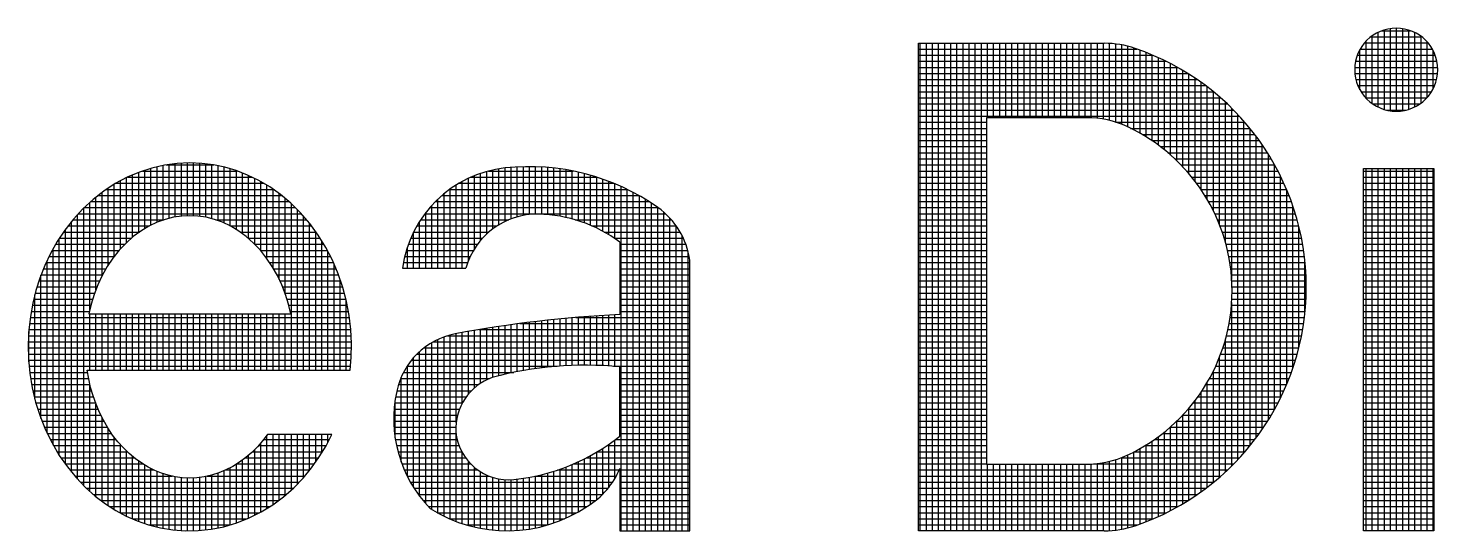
# Model space of a CAD drawing. Header units: inches. Extents: x 0 to 841, y 0 to 594.
# Drawn here: x 707.133 to 711.142, y 99.888 to 101.318 of the extents above; entities that cross this region are included whole.
import ezdxf

# ---------------------------------------------------------------- set-up
doc = ezdxf.new("R2010")
doc.units = ezdxf.units.IN
doc.header["$MEASUREMENT"] = 0
doc.layers.add('BG 한국지역난방기술주식회사 CI', color=7, linetype='Continuous')

msp = doc.modelspace()

# ---------------------------------------------------------------- linework, layer by layer
at = {"layer": 'BG 한국지역난방기술주식회사 CI', "color": 7, "linetype": 'Continuous', "lineweight": 25}
for p, q in [((710.9549, 101.104), (710.9549, 101.2966)), ((710.9722, 101.0937), (710.9722, 101.3068)), ((710.9826, 101.3112), (711.0641, 101.3112)), ((710.9896, 101.087), (710.9896, 101.3136)), ((711.0069, 101.0832), (711.0069, 101.3173)), ((711.0243, 101.0821), (711.0243, 101.3185)), ((711.0417, 101.0835), (711.0417, 101.3171)), ((711.059, 101.0876), (711.059, 101.313)), ((711.0764, 101.0947), (711.0764, 101.3059)), ((709.6644, 99.8879), (709.6644, 101.2754)), ((709.6644, 101.2754), (710.193, 101.2754)), ((709.6644, 101.2591), (710.286, 101.2591)), ((709.6699, 99.8879), (709.6699, 101.2754)), ((709.6872, 99.8879), (709.6872, 101.2754)), ((709.7046, 99.8879), (709.7046, 101.2754)), ((709.722, 99.8879), (709.722, 101.2754)), ((709.7393, 99.8879), (709.7393, 101.2754)), ((709.7567, 99.8879), (709.7567, 101.2754)), ((709.7741, 99.8879), (709.7741, 101.2754)), ((709.7914, 99.8879), (709.7914, 101.2754)), ((709.8088, 99.8879), (709.8088, 101.2754)), ((709.8262, 99.8879), (709.8262, 101.2754)), ((709.8435, 99.8879), (709.8435, 101.2754)), ((709.8609, 101.0635), (709.8609, 101.2754)), ((709.8783, 101.0635), (709.8783, 101.2754)), ((709.8956, 101.0635), (709.8956, 101.2754)), ((709.913, 101.0635), (709.913, 101.2754)), ((709.9303, 101.0635), (709.9303, 101.2754)), ((709.9477, 101.0635), (709.9477, 101.2754)), ((709.9651, 101.0635), (709.9651, 101.2754)), ((709.9824, 101.0635), (709.9824, 101.2754)), ((709.9998, 101.0635), (709.9998, 101.2754)), ((710.0172, 101.0635), (710.0172, 101.2754)), ((710.0345, 101.0635), (710.0345, 101.2754)), ((710.0519, 101.0635), (710.0519, 101.2754)), ((710.0693, 101.0635), (710.0693, 101.2754)), ((710.0866, 101.0635), (710.0866, 101.2754)), ((710.104, 101.0635), (710.104, 101.2754)), ((710.1214, 101.0635), (710.1214, 101.2754)), ((710.1387, 101.0635), (710.1387, 101.2754)), ((710.1561, 101.0632), (710.1561, 101.2754)), ((710.1735, 101.0618), (710.1735, 101.2754)), ((710.1908, 101.0593), (710.1908, 101.2754)), ((710.2082, 101.0557), (710.2082, 101.275)), ((710.2255, 101.0508), (710.2255, 101.2735)), ((710.2429, 101.0446), (710.2429, 101.2708)), ((710.2603, 101.0371), (710.2603, 101.267)), ((710.2776, 101.0285), (710.2776, 101.262)), ((710.9201, 101.1427), (710.9201, 101.2578)), ((710.9209, 101.2591), (711.1259, 101.2591)), ((710.933, 101.2765), (711.1137, 101.2765)), ((710.9375, 101.1191), (710.9375, 101.2815)), ((710.9512, 101.2939), (711.0956, 101.2939)), ((711.0938, 101.1054), (711.0938, 101.2952)), ((711.1111, 101.1211), (711.1111, 101.2794)), ((709.6644, 101.2418), (710.3309, 101.2418)), ((709.6644, 101.2244), (710.3686, 101.2244)), ((710.295, 101.0191), (710.295, 101.2559)), ((710.3124, 101.0089), (710.3124, 101.2494)), ((710.3297, 100.9976), (710.3297, 101.2423)), ((710.3471, 100.9854), (710.3471, 101.2346)), ((710.3645, 100.972), (710.3645, 101.2265)), ((710.3818, 100.9573), (710.3818, 101.2177)), ((710.9077, 101.2244), (711.1391, 101.2244)), ((710.9127, 101.2418), (711.134, 101.2418)), ((711.1285, 101.1463), (711.1285, 101.2543)), ((709.6644, 101.207), (710.4015, 101.207)), ((709.6644, 101.1897), (710.4308, 101.1897)), ((710.3992, 100.9413), (710.3992, 101.2083)), ((710.4166, 100.9237), (710.4166, 101.1983)), ((710.4339, 100.9043), (710.4339, 101.1877)), ((710.4513, 100.8827), (710.4513, 101.1763)), ((710.9054, 101.207), (711.1414, 101.207)), ((710.9056, 101.1897), (711.1411, 101.1897)), ((709.6644, 101.1723), (710.4572, 101.1723)), ((709.6644, 101.1549), (710.4813, 101.1549)), ((709.6644, 101.1376), (710.5034, 101.1376)), ((710.4686, 100.8584), (710.4686, 101.1642)), ((710.486, 100.8308), (710.486, 101.1514)), ((710.5034, 100.7985), (710.5034, 101.1376)), ((710.9085, 101.1723), (711.1382, 101.1723)), ((710.9142, 101.1549), (711.1325, 101.1549)), ((710.9232, 101.1376), (711.1235, 101.1376)), ((709.6644, 101.1202), (710.5239, 101.1202)), ((709.6644, 101.1029), (710.543, 101.1029)), ((710.5207, 100.7593), (710.5207, 101.123)), ((710.5381, 100.7071), (710.5381, 101.1074)), ((710.9364, 101.1202), (711.1103, 101.1202)), ((710.9565, 101.1029), (711.0903, 101.1029)), ((709.6644, 101.0855), (710.5607, 101.0855)), ((709.6644, 101.0681), (710.5773, 101.0681)), ((710.143, 101.0635), (709.8585, 101.0635)), ((709.8585, 101.0635), (709.8585, 100.0776)), ((710.5555, 100.6033), (710.5555, 101.0907)), ((710.5728, 100.0904), (710.5728, 101.0729)), ((710.9953, 101.0855), (711.0515, 101.0855)), ((709.6644, 101.0508), (709.8585, 101.0508)), ((709.6644, 101.0334), (709.8585, 101.0334)), ((709.6644, 101.016), (709.8585, 101.016)), ((710.2256, 101.0508), (710.5928, 101.0508)), ((710.268, 101.0334), (710.6073, 101.0334)), ((710.3004, 101.016), (710.621, 101.016)), ((710.5902, 100.1095), (710.5902, 101.0537)), ((710.6076, 100.1302), (710.6076, 101.0331)), ((709.6644, 100.9987), (709.8585, 100.9987)), ((709.6644, 100.9813), (709.8585, 100.9813)), ((710.3282, 100.9987), (710.6338, 100.9987)), ((710.3525, 100.9813), (710.6458, 100.9813)), ((710.6249, 100.1525), (710.6249, 101.0108)), ((710.6423, 100.1768), (710.6423, 100.9864)), ((709.6644, 100.9639), (709.8585, 100.9639)), ((709.6644, 100.9466), (709.8585, 100.9466)), ((710.3742, 100.9639), (710.6571, 100.9639)), ((710.3937, 100.9466), (710.6677, 100.9466)), ((710.6597, 100.2035), (710.6597, 100.9598)), ((707.4495, 100.909), (707.4146, 100.8942)), ((707.4299, 100.7234), (707.4299, 100.9007)), ((707.4472, 100.7366), (707.4472, 100.908)), ((707.485, 100.9205), (707.4495, 100.909)), ((707.4583, 100.9118), (707.7275, 100.9118)), ((707.4646, 100.7479), (707.4646, 100.9139)), ((707.482, 100.7576), (707.482, 100.9195)), ((707.5208, 100.9286), (707.485, 100.9205)), ((707.4993, 100.7659), (707.4993, 100.9237)), ((707.5167, 100.7721), (707.5167, 100.9277)), ((707.5565, 100.9334), (707.5208, 100.9286)), ((707.5253, 100.9292), (707.6607, 100.9292)), ((707.534, 100.7772), (707.534, 100.9304)), ((707.5514, 100.781), (707.5514, 100.9327)), ((707.5919, 100.935), (707.5565, 100.9334)), ((707.5688, 100.7836), (707.5688, 100.934)), ((707.5861, 100.7845), (707.5861, 100.9348)), ((707.6265, 100.9336), (707.5919, 100.935)), ((707.6035, 100.7843), (707.6035, 100.9345)), ((707.6209, 100.7829), (707.6209, 100.9338)), ((707.6602, 100.9293), (707.6265, 100.9336)), ((707.6382, 100.7803), (707.6382, 100.9321)), ((707.6556, 100.776), (707.6556, 100.9299)), ((707.6926, 100.9225), (707.6602, 100.9293)), ((707.673, 100.7705), (707.673, 100.9266)), ((707.6903, 100.7637), (707.6903, 100.9229)), ((707.7246, 100.913), (707.6926, 100.9225)), ((707.7077, 100.7554), (707.7077, 100.918)), ((707.7567, 100.9005), (707.7246, 100.913)), ((707.7251, 100.7452), (707.7251, 100.9128)), ((707.7424, 100.7332), (707.7424, 100.906)), ((707.7886, 100.885), (707.7567, 100.9005)), ((707.7598, 100.7194), (707.7598, 100.899)), ((708.4023, 100.6908), (708.4023, 100.8987)), ((708.4196, 100.7145), (708.4196, 100.9051)), ((708.437, 100.7327), (708.437, 100.9104)), ((708.4422, 100.9118), (708.6828, 100.9118)), ((708.4544, 100.7472), (708.4544, 100.9148)), ((708.4717, 100.7589), (708.4717, 100.9181)), ((708.4891, 100.7683), (708.4891, 100.9205)), ((708.5065, 100.7757), (708.5065, 100.9222)), ((708.5238, 100.7814), (708.5238, 100.9233)), ((708.5412, 100.7855), (708.5412, 100.924)), ((708.5586, 100.7881), (708.5586, 100.9243)), ((708.5759, 100.7892), (708.5759, 100.924)), ((708.5933, 100.7889), (708.5933, 100.9233)), ((708.6106, 100.7877), (708.6106, 100.9221)), ((708.628, 100.7858), (708.628, 100.9204)), ((708.6454, 100.7831), (708.6454, 100.9182)), ((708.6627, 100.7796), (708.6627, 100.9155)), ((708.6801, 100.7753), (708.6801, 100.9124)), ((708.6975, 100.7702), (708.6975, 100.9087)), ((708.7148, 100.7642), (708.7148, 100.9045)), ((708.7322, 100.7573), (708.7322, 100.8998)), ((709.6644, 100.9292), (709.8585, 100.9292)), ((709.6644, 100.9118), (709.8585, 100.9118)), ((710.4113, 100.9292), (710.6776, 100.9292)), ((710.4274, 100.9118), (710.6869, 100.9118)), ((710.677, 100.233), (710.677, 100.9302)), ((710.6944, 100.2663), (710.6944, 100.897)), ((710.9304, 100.9188), (711.1301, 100.9188)), ((710.9304, 99.8879), (710.9304, 100.9188)), ((710.9304, 100.9118), (711.1301, 100.9118)), ((710.9375, 99.8879), (710.9375, 100.9188)), ((710.9549, 99.8879), (710.9549, 100.9188)), ((710.9722, 99.8879), (710.9722, 100.9188)), ((710.9896, 99.8879), (710.9896, 100.9188)), ((711.0069, 99.8879), (711.0069, 100.9188)), ((711.0243, 99.8879), (711.0243, 100.9188)), ((711.0417, 99.8879), (711.0417, 100.9188)), ((711.059, 99.8879), (711.059, 100.9188)), ((711.0764, 99.8879), (711.0764, 100.9188)), ((711.0938, 99.8879), (711.0938, 100.9188)), ((711.1111, 99.8879), (711.1111, 100.9188)), ((711.1285, 99.8879), (711.1285, 100.9188)), ((711.1301, 100.9188), (711.1301, 99.8879)), ((707.3807, 100.8761), (707.3482, 100.8549)), ((707.3557, 100.8597), (707.8294, 100.8597)), ((707.3604, 100.6434), (707.3604, 100.8628)), ((707.3778, 100.6685), (707.3778, 100.8742)), ((707.4146, 100.8942), (707.3807, 100.8761)), ((707.3826, 100.8771), (707.8019, 100.8771)), ((707.3951, 100.6897), (707.3951, 100.8838)), ((707.4125, 100.708), (707.4125, 100.8931)), ((707.4153, 100.8945), (707.7691, 100.8945)), ((707.7772, 100.7034), (707.7772, 100.8906)), ((707.8199, 100.8665), (707.7886, 100.885)), ((707.7945, 100.6847), (707.7945, 100.8815)), ((707.8119, 100.6626), (707.8119, 100.8712)), ((707.8505, 100.8448), (707.8199, 100.8665)), ((707.8292, 100.6361), (707.8292, 100.8599)), ((708.3316, 100.8597), (708.8362, 100.8597)), ((708.3328, 100.6353), (708.3328, 100.8606)), ((708.3502, 100.6353), (708.3502, 100.8722)), ((708.3582, 100.8771), (708.7976, 100.8771)), ((708.3675, 100.6353), (708.3675, 100.8824)), ((708.3849, 100.6568), (708.3849, 100.8911)), ((708.3922, 100.8945), (708.7498, 100.8945)), ((708.7496, 100.7494), (708.7496, 100.8946)), ((708.7669, 100.7406), (708.7669, 100.8888)), ((708.7843, 100.7306), (708.7843, 100.8824)), ((708.8017, 100.7195), (708.8017, 100.8754)), ((708.819, 99.8879), (708.819, 100.8679)), ((708.8364, 99.8879), (708.8364, 100.8597)), ((709.6644, 100.8945), (709.8585, 100.8945)), ((709.6644, 100.8771), (709.8585, 100.8771)), ((709.6644, 100.8597), (709.8585, 100.8597)), ((710.442, 100.8945), (710.6956, 100.8945)), ((710.4555, 100.8771), (710.7037, 100.8771)), ((710.4678, 100.8597), (710.7113, 100.8597)), ((710.7118, 100.3046), (710.7118, 100.8587)), ((710.9304, 100.8945), (711.1301, 100.8945)), ((710.9304, 100.8771), (711.1301, 100.8771)), ((710.9304, 100.8597), (711.1301, 100.8597)), ((707.3173, 100.8308), (707.2885, 100.804)), ((707.3083, 100.5167), (707.3083, 100.8224)), ((707.3111, 100.825), (707.874, 100.825)), ((707.3482, 100.8549), (707.3173, 100.8308)), ((707.3257, 100.5734), (707.3257, 100.8373)), ((707.3322, 100.8424), (707.8534, 100.8424)), ((707.343, 100.613), (707.343, 100.8509)), ((707.8466, 100.6034), (707.8466, 100.8476)), ((707.8799, 100.8201), (707.8505, 100.8448)), ((707.864, 100.5617), (707.864, 100.8335)), ((707.9077, 100.7925), (707.8799, 100.8201)), ((707.8813, 100.345), (707.8813, 100.8187)), ((708.291, 100.825), (708.898, 100.825)), ((708.2981, 100.6353), (708.2981, 100.8319)), ((708.3097, 100.8424), (708.8691, 100.8424)), ((708.3155, 100.6353), (708.3155, 100.8473)), ((708.8537, 99.8879), (708.8537, 100.8508)), ((708.8711, 99.8879), (708.8711, 100.8413)), ((708.8885, 99.8879), (708.8885, 100.831)), ((708.9058, 99.8879), (708.9058, 100.8199)), ((709.6644, 100.8424), (709.8585, 100.8424)), ((709.6644, 100.825), (709.8585, 100.825)), ((710.479, 100.8424), (710.7183, 100.8424)), ((710.4893, 100.825), (710.7249, 100.825)), ((710.9304, 100.8424), (711.1301, 100.8424)), ((710.9304, 100.825), (711.1301, 100.825)), ((707.2885, 100.804), (707.2618, 100.775)), ((707.2736, 100.0348), (707.2736, 100.7878)), ((707.2758, 100.7903), (707.9097, 100.7903)), ((707.2909, 100.0167), (707.2909, 100.8063)), ((707.2924, 100.8077), (707.8925, 100.8077)), ((707.5463, 100.7802), (707.5228, 100.7743)), ((707.5696, 100.7837), (707.5463, 100.7802)), ((707.5926, 100.7848), (707.5696, 100.7837)), ((707.6155, 100.7837), (707.5926, 100.7848)), ((707.6388, 100.7802), (707.6155, 100.7837)), ((707.6624, 100.7743), (707.6388, 100.7802)), ((707.8987, 100.345), (707.8987, 100.8015)), ((707.9338, 100.7622), (707.9077, 100.7925)), ((707.9161, 100.345), (707.9161, 100.7828)), ((708.261, 100.7903), (708.9452, 100.7903)), ((708.2634, 100.6353), (708.2634, 100.7934)), ((708.2749, 100.8077), (708.9238, 100.8077)), ((708.2807, 100.6353), (708.2807, 100.8142)), ((708.9232, 99.8879), (708.9232, 100.8081)), ((708.9406, 99.8879), (708.9406, 100.7944)), ((708.9579, 99.8879), (708.9579, 100.7776)), ((709.6644, 100.8077), (709.8585, 100.8077)), ((709.6644, 100.7903), (709.8585, 100.7903)), ((710.4988, 100.8077), (710.7309, 100.8077)), ((710.5073, 100.7903), (710.7364, 100.7903)), ((710.7291, 100.3504), (710.7291, 100.8129)), ((710.9304, 100.8077), (711.1301, 100.8077)), ((710.9304, 100.7903), (711.1301, 100.7903)), ((707.2375, 100.7439), (707.2157, 100.7112)), ((707.2337, 100.7382), (707.4494, 100.7382)), ((707.2618, 100.775), (707.2375, 100.7439)), ((707.2389, 100.0776), (707.2389, 100.7456)), ((707.2466, 100.7556), (707.4777, 100.7556)), ((707.2562, 100.0552), (707.2562, 100.7678)), ((707.2602, 100.7729), (707.5189, 100.7729)), ((707.4536, 100.7412), (707.4318, 100.7252)), ((707.4761, 100.7548), (707.4536, 100.7412)), ((707.4993, 100.7659), (707.4761, 100.7548)), ((707.5228, 100.7743), (707.4993, 100.7659)), ((707.6858, 100.7659), (707.6624, 100.7743)), ((707.6662, 100.7729), (707.9246, 100.7729)), ((707.709, 100.7548), (707.6858, 100.7659)), ((707.7074, 100.7556), (707.9386, 100.7556)), ((707.7316, 100.7412), (707.709, 100.7548)), ((707.7533, 100.7252), (707.7316, 100.7412)), ((707.7357, 100.7382), (707.9513, 100.7382)), ((707.9334, 100.345), (707.9334, 100.7626)), ((707.9577, 100.7295), (707.9338, 100.7622)), ((707.9508, 100.345), (707.9508, 100.7389)), ((708.2286, 100.6353), (708.2286, 100.7375)), ((708.229, 100.7382), (708.4432, 100.7382)), ((708.2382, 100.7556), (708.4664, 100.7556)), ((708.246, 100.6353), (708.246, 100.7686)), ((708.2488, 100.7729), (708.4994, 100.7729)), ((708.6884, 100.7729), (708.9622, 100.7729)), ((708.7362, 100.7556), (708.9758, 100.7556)), ((708.7713, 100.7382), (708.987, 100.7382)), ((708.9753, 99.8879), (708.9753, 100.7563)), ((709.6644, 100.7729), (709.8585, 100.7729)), ((709.6644, 100.7556), (709.8585, 100.7556)), ((709.6644, 100.7382), (709.8585, 100.7382)), ((710.5151, 100.7729), (710.7414, 100.7729)), ((710.5222, 100.7556), (710.746, 100.7556)), ((710.5285, 100.7382), (710.7501, 100.7382)), ((710.7465, 100.4096), (710.7465, 100.7537)), ((710.9304, 100.7729), (711.1301, 100.7729)), ((710.9304, 100.7556), (711.1301, 100.7556)), ((710.9304, 100.7382), (711.1301, 100.7382)), ((707.2157, 100.7112), (707.1966, 100.6774)), ((707.2114, 100.7035), (707.408, 100.7035)), ((707.2215, 100.1025), (707.2215, 100.7199)), ((707.2221, 100.7208), (707.4269, 100.7208)), ((707.4112, 100.7068), (707.3918, 100.6862)), ((707.4318, 100.7252), (707.4112, 100.7068)), ((707.774, 100.7068), (707.7533, 100.7252)), ((707.7582, 100.7208), (707.963, 100.7208)), ((707.7933, 100.6862), (707.774, 100.7068)), ((707.7771, 100.7035), (707.9737, 100.7035)), ((707.9792, 100.6945), (707.9577, 100.7295)), ((707.9682, 100.345), (707.9682, 100.7125)), ((708.2142, 100.7035), (708.4109, 100.7035)), ((708.221, 100.7208), (708.4252, 100.7208)), ((708.7997, 100.7208), (708.996, 100.7208)), ((708.8154, 100.7098), (708.8154, 100.5035)), ((708.8154, 100.7035), (709.0032, 100.7035)), ((708.9927, 99.8879), (708.9927, 100.7278)), ((709.6644, 100.7208), (709.8585, 100.7208)), ((709.6644, 100.7035), (709.8585, 100.7035)), ((710.5341, 100.7208), (710.7538, 100.7208)), ((710.5391, 100.7035), (710.757, 100.7035)), ((710.9304, 100.7208), (711.1301, 100.7208)), ((710.9304, 100.7035), (711.1301, 100.7035)), ((707.1966, 100.6774), (707.1802, 100.6426)), ((707.1868, 100.1663), (707.1868, 100.6565)), ((707.1925, 100.6687), (707.378, 100.6687)), ((707.2016, 100.6861), (707.3917, 100.6861)), ((707.2041, 100.132), (707.2041, 100.6906)), ((707.374, 100.6638), (707.3579, 100.6397)), ((707.3918, 100.6862), (707.374, 100.6638)), ((707.8111, 100.6638), (707.7933, 100.6862)), ((707.7934, 100.6861), (707.9836, 100.6861)), ((707.8072, 100.6687), (707.9925, 100.6687)), ((707.8272, 100.6397), (707.8111, 100.6638)), ((707.9982, 100.6578), (707.9792, 100.6945)), ((707.9855, 100.345), (707.9855, 100.6823)), ((708.0143, 100.6196), (707.9982, 100.6578)), ((708.2039, 100.6687), (708.3901, 100.6687)), ((708.2085, 100.6861), (708.3994, 100.6861)), ((708.2113, 100.6353), (708.2113, 100.6949)), ((708.8154, 100.6861), (709.0088, 100.6861)), ((708.8154, 100.6687), (709.0128, 100.6687)), ((709.01, 99.8879), (709.01, 100.6814)), ((709.0146, 99.8879), (709.0146, 100.6582)), ((709.6644, 100.6861), (709.8585, 100.6861)), ((709.6644, 100.6687), (709.8585, 100.6687)), ((710.5434, 100.6861), (710.7598, 100.6861)), ((710.5471, 100.6687), (710.7621, 100.6687)), ((710.9304, 100.6861), (711.1301, 100.6861)), ((710.9304, 100.6687), (711.1301, 100.6687)), ((707.1802, 100.6426), (707.1663, 100.6074)), ((707.1694, 100.2077), (707.1694, 100.6152)), ((707.17, 100.6166), (707.345, 100.6166)), ((707.1768, 100.634), (707.3547, 100.634)), ((707.1843, 100.6514), (707.3657, 100.6514)), ((707.3579, 100.6397), (707.3436, 100.6142)), ((707.8194, 100.6514), (708.0009, 100.6514)), ((707.8415, 100.6142), (707.8272, 100.6397)), ((707.8304, 100.634), (708.0082, 100.634)), ((707.8402, 100.6166), (708.0153, 100.6166)), ((708.0029, 100.345), (708.0029, 100.6466)), ((708.0276, 100.5803), (708.0143, 100.6196)), ((708.1977, 100.6353), (708.3776, 100.6353)), ((708.2002, 100.6514), (708.3828, 100.6514)), ((708.8154, 100.6514), (709.0146, 100.6514)), ((708.8154, 100.634), (709.0146, 100.634)), ((708.8154, 100.6166), (709.0146, 100.6166)), ((709.6644, 100.6514), (709.8585, 100.6514)), ((709.6644, 100.634), (709.8585, 100.634)), ((709.6644, 100.6166), (709.8585, 100.6166)), ((710.5501, 100.6514), (710.764, 100.6514)), ((710.5526, 100.634), (710.7655, 100.634)), ((710.5544, 100.6166), (710.7666, 100.6166)), ((710.7638, 100.5102), (710.7638, 100.6531)), ((710.9304, 100.6514), (711.1301, 100.6514)), ((710.9304, 100.634), (711.1301, 100.634)), ((710.9304, 100.6166), (711.1301, 100.6166)), ((707.1663, 100.6074), (707.1551, 100.572)), ((707.1582, 100.5819), (707.329, 100.5819)), ((707.1638, 100.5993), (707.3366, 100.5993)), ((707.3312, 100.5878), (707.3207, 100.5606)), ((707.3436, 100.6142), (707.3312, 100.5878)), ((707.8539, 100.5878), (707.8415, 100.6142)), ((707.8485, 100.5993), (708.0212, 100.5993)), ((707.8644, 100.5606), (707.8539, 100.5878)), ((707.8562, 100.5819), (708.0271, 100.5819)), ((708.0203, 100.345), (708.0203, 100.6021)), ((708.038, 100.5405), (708.0276, 100.5803)), ((708.8154, 100.5993), (709.0146, 100.5993)), ((708.8154, 100.5819), (709.0146, 100.5819)), ((709.6644, 100.5993), (709.8585, 100.5993)), ((709.6644, 100.5819), (709.8585, 100.5819)), ((710.5557, 100.5993), (710.7672, 100.5993)), ((710.5564, 100.5819), (710.7674, 100.5819)), ((710.9304, 100.5993), (711.1301, 100.5993)), ((710.9304, 100.5819), (711.1301, 100.5819)), ((707.1461, 100.5358), (707.1393, 100.498)), ((707.1551, 100.572), (707.1461, 100.5358)), ((707.1489, 100.5472), (707.3166, 100.5472)), ((707.152, 100.2632), (707.152, 100.5597)), ((707.1532, 100.5646), (707.3223, 100.5646)), ((707.3207, 100.5606), (707.3122, 100.533)), ((707.8629, 100.5646), (708.0317, 100.5646)), ((707.8729, 100.533), (707.8644, 100.5606)), ((707.8685, 100.5472), (708.0363, 100.5472)), ((708.0376, 100.345), (708.0376, 100.542)), ((708.0455, 100.5004), (708.038, 100.5405)), ((708.8154, 100.5646), (709.0146, 100.5646)), ((708.8154, 100.5472), (709.0146, 100.5472)), ((709.6644, 100.5646), (709.8585, 100.5646)), ((709.6644, 100.5472), (709.8585, 100.5472)), ((710.5555, 100.0725), (710.5555, 100.5379)), ((710.556, 100.5472), (710.7666, 100.5472)), ((710.5565, 100.5646), (710.7672, 100.5646)), ((710.9304, 100.5646), (711.1301, 100.5646)), ((710.9304, 100.5472), (711.1301, 100.5472)), ((707.1393, 100.498), (707.1348, 100.4589)), ((707.1389, 100.4951), (708.0461, 100.4951)), ((707.1419, 100.5125), (707.3073, 100.5125)), ((707.145, 100.5298), (707.3115, 100.5298)), ((707.3122, 100.533), (707.3056, 100.5053)), ((707.3056, 100.5053), (707.363, 100.5053)), ((707.3083, 100.345), (707.3083, 100.5053)), ((707.3257, 100.345), (707.3257, 100.5053)), ((707.343, 100.345), (707.343, 100.5053)), ((707.3604, 100.345), (707.3604, 100.5053)), ((707.363, 100.5053), (707.4204, 100.5053)), ((707.3778, 100.345), (707.3778, 100.5053)), ((707.3951, 100.345), (707.3951, 100.5053)), ((707.4125, 100.345), (707.4125, 100.5053)), ((707.4204, 100.5053), (707.4778, 100.5053)), ((707.4299, 100.345), (707.4299, 100.5053)), ((707.4472, 100.345), (707.4472, 100.5053)), ((707.4646, 100.345), (707.4646, 100.5053)), ((707.4778, 100.5053), (707.5352, 100.5053)), ((707.482, 100.345), (707.482, 100.5053)), ((707.4993, 100.345), (707.4993, 100.5053)), ((707.5167, 100.345), (707.5167, 100.5053)), ((707.534, 100.345), (707.534, 100.5053)), ((707.5352, 100.5053), (707.5926, 100.5053)), ((707.5514, 100.345), (707.5514, 100.5053)), ((707.5688, 100.345), (707.5688, 100.5053)), ((707.5861, 100.345), (707.5861, 100.5053)), ((707.5926, 100.5053), (707.65, 100.5053)), ((707.6035, 100.345), (707.6035, 100.5053)), ((707.6209, 100.345), (707.6209, 100.5053)), ((707.6382, 100.345), (707.6382, 100.5053)), ((707.65, 100.5053), (707.7074, 100.5053)), ((707.6556, 100.345), (707.6556, 100.5053)), ((707.673, 100.345), (707.673, 100.5053)), ((707.6903, 100.345), (707.6903, 100.5053)), ((707.7074, 100.5053), (707.7648, 100.5053)), ((707.7077, 100.345), (707.7077, 100.5053)), ((707.7251, 100.345), (707.7251, 100.5053)), ((707.7424, 100.345), (707.7424, 100.5053)), ((707.7598, 100.345), (707.7598, 100.5053)), ((707.7648, 100.5053), (707.8221, 100.5053)), ((707.7772, 100.345), (707.7772, 100.5053)), ((707.7945, 100.345), (707.7945, 100.5053)), ((707.8119, 100.345), (707.8119, 100.5053)), ((707.8221, 100.5053), (707.8795, 100.5053)), ((707.8292, 100.345), (707.8292, 100.5053)), ((707.8466, 100.345), (707.8466, 100.5053)), ((707.864, 100.345), (707.864, 100.5053)), ((707.8795, 100.5053), (707.8729, 100.533)), ((707.8737, 100.5298), (708.04, 100.5298)), ((707.8778, 100.5125), (708.0432, 100.5125)), ((708.0502, 100.4604), (708.0455, 100.5004)), ((708.6905, 100.4951), (709.0146, 100.4951)), ((708.6975, 100.3592), (708.6975, 100.4957)), ((708.7148, 100.3593), (708.7148, 100.4971)), ((708.7322, 100.3592), (708.7322, 100.4984)), ((708.7496, 100.3588), (708.7496, 100.4996)), ((708.7669, 100.3582), (708.7669, 100.5008)), ((708.7843, 100.3572), (708.7843, 100.5019)), ((708.8017, 100.3559), (708.8017, 100.5028)), ((708.8154, 100.5298), (709.0146, 100.5298)), ((708.8154, 100.5125), (709.0146, 100.5125)), ((709.6644, 100.5298), (709.8585, 100.5298)), ((709.6644, 100.5125), (709.8585, 100.5125)), ((709.6644, 100.4951), (709.8585, 100.4951)), ((710.5509, 100.4951), (710.7622, 100.4951)), ((710.5532, 100.5125), (710.7641, 100.5125)), ((710.5549, 100.5298), (710.7655, 100.5298)), ((710.9304, 100.5298), (711.1301, 100.5298)), ((710.9304, 100.5125), (711.1301, 100.5125)), ((710.9304, 100.4951), (711.1301, 100.4951)), ((707.1348, 100.4589), (707.133, 100.4186)), ((707.1347, 100.3693), (707.1347, 100.4553)), ((707.135, 100.4604), (708.0502, 100.4604)), ((707.137, 100.4777), (708.0482, 100.4777)), ((708.0521, 100.421), (708.0502, 100.4604)), ((708.3849, 100.2773), (708.3849, 100.4553)), ((708.4023, 100.295), (708.4023, 100.4583)), ((708.4145, 100.4604), (709.0146, 100.4604)), ((708.4196, 100.3081), (708.4196, 100.4612)), ((708.437, 100.3179), (708.437, 100.464)), ((708.4544, 100.3248), (708.4544, 100.4668)), ((708.4717, 100.3293), (708.4717, 100.4694)), ((708.4891, 100.3335), (708.4891, 100.472)), ((708.5065, 100.3373), (708.5065, 100.4744)), ((708.5238, 100.3408), (708.5238, 100.4768)), ((708.5309, 100.4777), (709.0146, 100.4777)), ((708.5412, 100.344), (708.5412, 100.4791)), ((708.5586, 100.3469), (708.5586, 100.4813)), ((708.5759, 100.3495), (708.5759, 100.4834)), ((708.5933, 100.3518), (708.5933, 100.4854)), ((708.6106, 100.3537), (708.6106, 100.4873)), ((708.628, 100.3554), (708.628, 100.4892)), ((708.6454, 100.3568), (708.6454, 100.4909)), ((708.6627, 100.3579), (708.6627, 100.4926)), ((708.6801, 100.3587), (708.6801, 100.4942)), ((709.6644, 100.4777), (709.8585, 100.4777)), ((709.6644, 100.4604), (709.8585, 100.4604)), ((710.5446, 100.4604), (710.7571, 100.4604)), ((710.5481, 100.4777), (710.7598, 100.4777)), ((710.9304, 100.4777), (711.1301, 100.4777)), ((710.9304, 100.4604), (711.1301, 100.4604)), ((707.133, 100.4186), (707.1339, 100.3777)), ((707.1333, 100.4256), (708.0519, 100.4256)), ((707.1341, 100.443), (708.051, 100.443)), ((708.0515, 100.3824), (708.0521, 100.421)), ((708.2807, 99.9485), (708.2807, 100.4234)), ((708.2847, 100.4256), (709.0146, 100.4256)), ((708.2981, 99.9384), (708.2981, 100.4325)), ((708.3155, 99.9294), (708.3155, 100.4397)), ((708.3253, 100.443), (709.0146, 100.443)), ((708.3328, 99.9214), (708.3328, 100.4452)), ((708.3502, 100.1964), (708.3502, 100.449)), ((708.3675, 100.2515), (708.3675, 100.4522)), ((709.6644, 100.443), (709.8585, 100.443)), ((709.6644, 100.4256), (709.8585, 100.4256)), ((710.5357, 100.4256), (710.7502, 100.4256)), ((710.5381, 100.0559), (710.5381, 100.4341)), ((710.5405, 100.443), (710.7539, 100.443)), ((710.9304, 100.443), (711.1301, 100.443)), ((710.9304, 100.4256), (711.1301, 100.4256)), ((707.1332, 100.4083), (708.0519, 100.4083)), ((707.1336, 100.3909), (708.0516, 100.3909)), ((707.1339, 100.3777), (707.1377, 100.3363)), ((708.0485, 100.345), (708.0515, 100.3824)), ((708.2286, 100.0118), (708.2286, 100.3802)), ((708.2387, 100.3909), (709.0146, 100.3909)), ((708.246, 99.9866), (708.246, 100.3979)), ((708.2584, 100.4083), (709.0146, 100.4083)), ((708.2634, 99.9653), (708.2634, 100.412)), ((709.6644, 100.4083), (709.8585, 100.4083)), ((709.6644, 100.3909), (709.8585, 100.3909)), ((710.5207, 100.0403), (710.5207, 100.3819)), ((710.5242, 100.3909), (710.7416, 100.3909)), ((710.5303, 100.4083), (710.7462, 100.4083)), ((710.9304, 100.4083), (711.1301, 100.4083)), ((710.9304, 100.3909), (711.1301, 100.3909)), ((707.1343, 100.3735), (708.0508, 100.3735)), ((707.1359, 100.3562), (708.0494, 100.3562)), ((707.1375, 100.3388), (707.3019, 100.3388)), ((707.1377, 100.3363), (707.1445, 100.2949)), ((707.305, 100.3206), (707.3008, 100.345)), ((707.3008, 100.345), (707.3756, 100.345)), ((707.3756, 100.345), (707.4503, 100.345)), ((707.4503, 100.345), (707.5251, 100.345)), ((707.5251, 100.345), (707.5999, 100.345)), ((707.5999, 100.345), (707.6746, 100.345)), ((707.6746, 100.345), (707.7494, 100.345)), ((707.7494, 100.345), (707.8242, 100.345)), ((707.8242, 100.345), (707.8989, 100.345)), ((707.8989, 100.345), (707.9737, 100.345)), ((707.9737, 100.345), (708.0485, 100.345)), ((708.2005, 100.3388), (708.5138, 100.3388)), ((708.2106, 100.3562), (708.6371, 100.3562)), ((708.2113, 100.0426), (708.2113, 100.3573)), ((708.2231, 100.3735), (709.0146, 100.3735)), ((708.7979, 100.3562), (709.0146, 100.3562)), ((708.8154, 100.1573), (708.8154, 100.3548)), ((708.8154, 100.3388), (709.0146, 100.3388)), ((709.6644, 100.3735), (709.8585, 100.3735)), ((709.6644, 100.3562), (709.8585, 100.3562)), ((709.6644, 100.3388), (709.8585, 100.3388)), ((710.5015, 100.3388), (710.7251, 100.3388)), ((710.5034, 100.0256), (710.5034, 100.3427)), ((710.5098, 100.3562), (710.7311, 100.3562)), ((710.5174, 100.3735), (710.7366, 100.3735)), ((710.9304, 100.3735), (711.1301, 100.3735)), ((710.9304, 100.3562), (711.1301, 100.3562)), ((710.9304, 100.3388), (711.1301, 100.3388)), ((707.1401, 100.3214), (707.3048, 100.3214)), ((707.143, 100.3041), (707.3087, 100.3041)), ((707.1445, 100.2949), (707.1542, 100.254)), ((707.3105, 100.2962), (707.305, 100.3206)), ((707.3083, 100.0005), (707.3083, 100.306)), ((707.3175, 100.272), (707.3105, 100.2962)), ((708.1862, 100.3041), (708.4137, 100.3041)), ((708.1924, 100.3214), (708.445, 100.3214)), ((708.1939, 100.0833), (708.1939, 100.3249)), ((708.8154, 100.3214), (709.0146, 100.3214)), ((708.8154, 100.3041), (709.0146, 100.3041)), ((709.6644, 100.3214), (709.8585, 100.3214)), ((709.6644, 100.3041), (709.8585, 100.3041)), ((710.4823, 100.3041), (710.7116, 100.3041)), ((710.486, 100.0119), (710.486, 100.3104)), ((710.4923, 100.3214), (710.7186, 100.3214)), ((710.9304, 100.3214), (711.1301, 100.3214)), ((710.9304, 100.3041), (711.1301, 100.3041)), ((707.1464, 100.2867), (707.3133, 100.2867)), ((707.1506, 100.2694), (707.3184, 100.2694)), ((707.3259, 100.2482), (707.3175, 100.272)), ((708.1765, 100.1528), (708.1765, 100.2592)), ((708.1782, 100.2694), (708.3788, 100.2694)), ((708.1817, 100.2867), (708.3935, 100.2867)), ((708.8154, 100.2867), (709.0146, 100.2867)), ((708.8154, 100.2694), (709.0146, 100.2694)), ((709.6644, 100.2867), (709.8585, 100.2867)), ((709.6644, 100.2694), (709.8585, 100.2694)), ((710.4513, 99.9869), (710.4513, 100.2585)), ((710.4593, 100.2694), (710.6959, 100.2694)), ((710.4686, 99.999), (710.4686, 100.2828)), ((710.4713, 100.2867), (710.704, 100.2867)), ((710.9304, 100.2867), (711.1301, 100.2867)), ((710.9304, 100.2694), (711.1301, 100.2694)), ((707.1542, 100.254), (707.1669, 100.2139)), ((707.1549, 100.252), (707.3246, 100.252)), ((707.1603, 100.2346), (707.3316, 100.2346)), ((707.1658, 100.2173), (707.3395, 100.2173)), ((707.3257, 99.9853), (707.3257, 100.2488)), ((707.3357, 100.225), (707.3259, 100.2482)), ((707.3468, 100.2025), (707.3357, 100.225)), ((708.1728, 100.2173), (708.3541, 100.2173)), ((708.1738, 100.2346), (708.3597, 100.2346)), ((708.1755, 100.252), (708.3678, 100.252)), ((708.8154, 100.252), (709.0146, 100.252)), ((708.8154, 100.2346), (709.0146, 100.2346)), ((708.8154, 100.2173), (709.0146, 100.2173)), ((709.6644, 100.252), (709.8585, 100.252)), ((709.6644, 100.2346), (709.8585, 100.2346)), ((709.6644, 100.2173), (709.8585, 100.2173)), ((710.4163, 100.2173), (710.668, 100.2173)), ((710.4166, 99.9649), (710.4166, 100.2175)), ((710.432, 100.2346), (710.6779, 100.2346)), ((710.4339, 99.9756), (710.4339, 100.2369)), ((710.4462, 100.252), (710.6872, 100.252)), ((710.9304, 100.252), (711.1301, 100.252)), ((710.9304, 100.2346), (711.1301, 100.2346)), ((710.9304, 100.2173), (711.1301, 100.2173)), ((707.1669, 100.2139), (707.1824, 100.1751)), ((707.1725, 100.1999), (707.3483, 100.1999)), ((707.1795, 100.1825), (707.3584, 100.1825)), ((707.1824, 100.1751), (707.2007, 100.1379)), ((707.343, 99.9721), (707.343, 100.2102)), ((707.3593, 100.1809), (707.3468, 100.2025)), ((707.373, 100.1605), (707.3593, 100.1809)), ((707.3604, 99.9599), (707.3604, 100.1793)), ((708.1727, 100.1999), (708.3506, 100.1999)), ((708.1734, 100.1825), (708.3492, 100.1825)), ((708.8154, 100.1999), (709.0146, 100.1999)), ((708.8154, 100.1825), (709.0146, 100.1825)), ((709.6644, 100.1999), (709.8585, 100.1999)), ((709.6644, 100.1825), (709.8585, 100.1825)), ((710.3803, 100.1825), (710.6462, 100.1825)), ((710.3818, 99.9456), (710.3818, 100.1839)), ((710.3992, 100.1999), (710.6574, 100.1999)), ((710.3992, 99.9549), (710.3992, 100.1999)), ((710.9304, 100.1999), (711.1301, 100.1999)), ((710.9304, 100.1825), (711.1301, 100.1825)), ((707.1873, 100.1652), (707.3699, 100.1652)), ((707.1958, 100.1478), (707.3829, 100.1478)), ((707.2007, 100.1379), (707.2214, 100.1026)), ((707.3878, 100.1414), (707.373, 100.1605)), ((707.3778, 99.9488), (707.3778, 100.1544)), ((707.4036, 100.1237), (707.3878, 100.1414)), ((707.7997, 100.1442), (707.7848, 100.1272)), ((707.7945, 99.9412), (707.7945, 100.1383)), ((707.8134, 100.1622), (707.7997, 100.1442)), ((707.8024, 100.1478), (707.9893, 100.1478)), ((707.8119, 99.9518), (707.8119, 100.1603)), ((707.8317, 100.1622), (707.8134, 100.1622)), ((707.8292, 99.9627), (707.8292, 100.1622)), ((707.85, 100.1622), (707.8317, 100.1622)), ((707.8466, 99.9756), (707.8466, 100.1622)), ((707.8684, 100.1622), (707.85, 100.1622)), ((707.864, 99.9892), (707.864, 100.1622)), ((707.8867, 100.1622), (707.8684, 100.1622)), ((707.8813, 100.0045), (707.8813, 100.1622)), ((707.9051, 100.1622), (707.8867, 100.1622)), ((707.8987, 100.0214), (707.8987, 100.1622)), ((707.9234, 100.1622), (707.9051, 100.1622)), ((707.9161, 100.0396), (707.9161, 100.1622)), ((707.9418, 100.1622), (707.9234, 100.1622)), ((707.9334, 100.0606), (707.9334, 100.1622)), ((707.9601, 100.1622), (707.9418, 100.1622)), ((707.9508, 100.084), (707.9508, 100.1622)), ((707.9784, 100.1622), (707.9601, 100.1622)), ((707.9682, 100.1102), (707.9682, 100.1622)), ((707.9968, 100.1622), (707.9784, 100.1622)), ((707.98, 100.1298), (707.9968, 100.1622)), ((707.9855, 100.1404), (707.9855, 100.1622)), ((708.1749, 100.1652), (708.3498, 100.1652)), ((708.1773, 100.1478), (708.353, 100.1478)), ((708.3502, 99.9143), (708.3502, 100.1624)), ((708.7843, 100.0116), (708.7843, 100.1342)), ((708.8017, 100.0373), (708.8017, 100.1467)), ((708.8031, 100.1478), (709.0146, 100.1478)), ((708.8154, 100.1652), (709.0146, 100.1652)), ((709.6644, 100.1652), (709.8585, 100.1652)), ((709.6644, 100.1478), (709.8585, 100.1478)), ((710.3297, 99.921), (710.3297, 100.1436)), ((710.3359, 100.1478), (710.6214, 100.1478)), ((710.3471, 99.9286), (710.3471, 100.1558)), ((710.3594, 100.1652), (710.6342, 100.1652)), ((710.3645, 99.9368), (710.3645, 100.1692)), ((710.9304, 100.1652), (711.1301, 100.1652)), ((710.9304, 100.1478), (711.1301, 100.1478)), ((707.205, 100.1304), (707.3976, 100.1304)), ((707.2153, 100.1131), (707.4146, 100.1131)), ((707.2214, 100.1026), (707.2444, 100.0697)), ((707.2262, 100.0957), (707.4345, 100.0957)), ((707.3951, 99.939), (707.3951, 100.1332)), ((707.4203, 100.1075), (707.4036, 100.1237)), ((707.4125, 99.9297), (707.4125, 100.1151)), ((707.4378, 100.093), (707.4203, 100.1075)), ((707.4299, 99.9221), (707.4299, 100.0996)), ((707.7517, 100.0964), (707.7337, 100.0831)), ((707.7508, 100.0957), (707.9591, 100.0957)), ((707.7688, 100.1112), (707.7517, 100.0964)), ((707.7598, 99.9238), (707.7598, 100.1034)), ((707.7848, 100.1272), (707.7688, 100.1112)), ((707.7707, 100.1131), (707.9699, 100.1131)), ((707.7772, 99.9324), (707.7772, 100.1195)), ((707.7876, 100.1304), (707.9804, 100.1304)), ((707.939, 100.0674), (707.9608, 100.0981)), ((707.9608, 100.0981), (707.98, 100.1298)), ((708.1805, 100.1304), (708.3584, 100.1304)), ((708.1847, 100.1131), (708.3662, 100.1131)), ((708.1897, 100.0957), (708.377, 100.0957)), ((708.3675, 99.9082), (708.3675, 100.1106)), ((708.7204, 100.0957), (709.0146, 100.0957)), ((708.7322, 99.9639), (708.7322, 100.102)), ((708.7496, 99.9765), (708.7496, 100.1119)), ((708.7515, 100.1131), (709.0146, 100.1131)), ((708.7669, 99.992), (708.7669, 100.1226)), ((708.7788, 100.1304), (709.0146, 100.1304)), ((709.6644, 100.1304), (709.8585, 100.1304)), ((709.6644, 100.1131), (709.8585, 100.1131)), ((709.6644, 100.0957), (709.8585, 100.0957)), ((710.2407, 100.0957), (710.5778, 100.0957)), ((710.2429, 99.8925), (710.2429, 100.0966)), ((710.2603, 99.8963), (710.2603, 100.1041)), ((710.2776, 99.9013), (710.2776, 100.1126)), ((710.2785, 100.1131), (710.5933, 100.1131)), ((710.295, 99.9073), (710.295, 100.122)), ((710.3093, 100.1304), (710.6078, 100.1304)), ((710.3124, 99.9139), (710.3124, 100.1323)), ((710.9304, 100.1304), (711.1301, 100.1304)), ((710.9304, 100.1131), (711.1301, 100.1131)), ((710.9304, 100.0957), (711.1301, 100.0957)), ((707.2383, 100.0783), (707.4588, 100.0783)), ((707.2444, 100.0697), (707.2693, 100.0393)), ((707.2515, 100.061), (707.4905, 100.061)), ((707.4558, 100.0802), (707.4378, 100.093)), ((707.4472, 99.9149), (707.4472, 100.0863)), ((707.4742, 100.0691), (707.4558, 100.0802)), ((707.4646, 99.9089), (707.4646, 100.0749)), ((707.4929, 100.0598), (707.4742, 100.0691)), ((707.482, 99.9035), (707.482, 100.0653)), ((707.5118, 100.0522), (707.4929, 100.0598)), ((707.4993, 99.8991), (707.4993, 100.0572)), ((707.6952, 100.0612), (707.6751, 100.0528)), ((707.6903, 99.8999), (707.6903, 100.0591)), ((707.6948, 100.061), (707.9337, 100.061)), ((707.7148, 100.0713), (707.6952, 100.0612)), ((707.7077, 99.905), (707.7077, 100.0676)), ((707.7337, 100.0831), (707.7148, 100.0713)), ((707.7251, 99.9101), (707.7251, 100.0777)), ((707.7261, 100.0783), (707.9468, 100.0783)), ((707.7424, 99.9169), (707.7424, 100.0895)), ((707.9147, 100.038), (707.939, 100.0674)), ((708.1957, 100.0783), (708.3917, 100.0783)), ((708.2027, 100.061), (708.4121, 100.061)), ((708.3849, 99.9029), (708.3849, 100.0857)), ((708.4023, 99.8985), (708.4023, 100.0685)), ((708.4196, 99.8948), (708.4196, 100.056)), ((708.628, 99.9104), (708.628, 100.0577)), ((708.6382, 100.061), (708.8135, 100.061)), ((708.6454, 99.9169), (708.6454, 100.0634)), ((708.6627, 99.9243), (708.6627, 100.0698)), ((708.6801, 99.9327), (708.6801, 100.0768)), ((708.6837, 100.0783), (709.0146, 100.0783)), ((708.6975, 99.9422), (708.6975, 100.0845)), ((708.7148, 99.9528), (708.7148, 100.0929)), ((708.8154, 100.0655), (708.8154, 99.8879)), ((708.8154, 100.061), (709.0146, 100.061)), ((709.6644, 100.0783), (709.8585, 100.0783)), ((709.6644, 100.061), (710.5436, 100.061)), ((709.8585, 100.0776), (710.143, 100.0776)), ((709.8609, 99.8879), (709.8609, 100.0776)), ((709.8783, 99.8879), (709.8783, 100.0776)), ((709.8956, 99.8879), (709.8956, 100.0776)), ((709.913, 99.8879), (709.913, 100.0776)), ((709.9303, 99.8879), (709.9303, 100.0776)), ((709.9477, 99.8879), (709.9477, 100.0776)), ((709.9651, 99.8879), (709.9651, 100.0776)), ((709.9824, 99.8879), (709.9824, 100.0776)), ((709.9998, 99.8879), (709.9998, 100.0776)), ((710.0172, 99.8879), (710.0172, 100.0776)), ((710.0345, 99.8879), (710.0345, 100.0776)), ((710.0519, 99.8879), (710.0519, 100.0776)), ((710.0693, 99.8879), (710.0693, 100.0776)), ((710.0866, 99.8879), (710.0866, 100.0776)), ((710.104, 99.8879), (710.104, 100.0776)), ((710.1214, 99.8879), (710.1214, 100.0776)), ((710.1387, 99.8879), (710.1387, 100.0776)), ((710.1561, 99.8879), (710.1561, 100.078)), ((710.1625, 100.0783), (710.5613, 100.0783)), ((710.1735, 99.8879), (710.1735, 100.0794)), ((710.1908, 99.8879), (710.1908, 100.0819)), ((710.2082, 99.8883), (710.2082, 100.0855)), ((710.2255, 99.8898), (710.2255, 100.0904)), ((710.9304, 100.0783), (711.1301, 100.0783)), ((710.9304, 100.061), (711.1301, 100.061)), ((707.2657, 100.0436), (707.5427, 100.0436)), ((707.2693, 100.0393), (707.2958, 100.0116)), ((707.2818, 100.0263), (707.9034, 100.0263)), ((707.531, 100.0462), (707.5118, 100.0522)), ((707.5167, 99.8953), (707.5167, 100.0507)), ((707.5508, 100.0418), (707.531, 100.0462)), ((707.534, 99.8924), (707.534, 100.0455)), ((707.5712, 100.0391), (707.5508, 100.0418)), ((707.5514, 99.8902), (707.5514, 100.0417)), ((707.5688, 99.8889), (707.5688, 100.0394)), ((707.5918, 100.0381), (707.5712, 100.0391)), ((707.5861, 99.8882), (707.5861, 100.0383)), ((707.6127, 100.0389), (707.5918, 100.0381)), ((707.6035, 99.8884), (707.6035, 100.0386)), ((707.6337, 100.0417), (707.6127, 100.0389)), ((707.6209, 99.889), (707.6209, 100.04)), ((707.6545, 100.0463), (707.6337, 100.0417)), ((707.6382, 99.8909), (707.6382, 100.0427)), ((707.6424, 100.0436), (707.9194, 100.0436)), ((707.6751, 100.0528), (707.6545, 100.0463)), ((707.6556, 99.8929), (707.6556, 100.0467)), ((707.673, 99.8964), (707.673, 100.0522)), ((707.8881, 100.0105), (707.9147, 100.038)), ((708.2108, 100.0436), (708.4444, 100.0436)), ((708.22, 100.0263), (708.7949, 100.0263)), ((708.437, 99.892), (708.437, 100.0467)), ((708.4544, 99.8899), (708.4544, 100.0401)), ((708.4717, 99.8885), (708.4717, 100.0359)), ((708.4891, 99.8879), (708.4891, 100.0338)), ((708.5065, 99.8881), (708.5065, 100.0336)), ((708.5238, 99.889), (708.5238, 100.0353)), ((708.5412, 99.8906), (708.5412, 100.0377)), ((708.5586, 99.893), (708.5586, 100.0406)), ((708.5742, 100.0436), (708.8052, 100.0436)), ((708.5759, 99.8961), (708.5759, 100.044)), ((708.5933, 99.9001), (708.5933, 100.048)), ((708.6106, 99.9048), (708.6106, 100.0525)), ((708.8154, 100.0436), (709.0146, 100.0436)), ((708.8154, 100.0263), (709.0146, 100.0263)), ((709.6644, 100.0436), (710.5246, 100.0436)), ((709.6644, 100.0263), (710.5041, 100.0263)), ((710.9304, 100.0436), (711.1301, 100.0436)), ((710.9304, 100.0263), (711.1301, 100.0263)), ((707.2958, 100.0116), (707.3237, 99.9868)), ((707.2989, 100.0089), (707.8863, 100.0089)), ((707.3184, 99.9915), (707.8666, 99.9915)), ((707.3237, 99.9868), (707.3525, 99.9649)), ((707.3404, 99.9742), (707.8447, 99.9742)), ((707.8283, 99.962), (707.8592, 99.985)), ((707.8592, 99.985), (707.8881, 100.0105)), ((708.2305, 100.0089), (708.7821, 100.0089)), ((708.2424, 99.9915), (708.7664, 99.9915)), ((708.2558, 99.9742), (708.7466, 99.9742)), ((708.8154, 100.0089), (709.0146, 100.0089)), ((708.8154, 99.9915), (709.0146, 99.9915)), ((708.8154, 99.9742), (709.0146, 99.9742)), ((709.6644, 100.0089), (710.482, 100.0089)), ((709.6644, 99.9915), (710.458, 99.9915)), ((709.6644, 99.9742), (710.4317, 99.9742)), ((710.9304, 100.0089), (711.1301, 100.0089)), ((710.9304, 99.9915), (711.1301, 99.9915)), ((710.9304, 99.9742), (711.1301, 99.9742)), ((707.3525, 99.9649), (707.382, 99.946)), ((707.3652, 99.9568), (707.8199, 99.9568)), ((707.382, 99.946), (707.4119, 99.93)), ((707.3943, 99.9394), (707.7911, 99.9394)), ((707.7614, 99.9245), (707.7956, 99.9417)), ((707.7956, 99.9417), (707.8283, 99.962)), ((708.2711, 99.9568), (708.721, 99.9568)), ((708.2962, 99.9394), (708.6926, 99.9394)), ((708.8154, 99.9568), (709.0146, 99.9568)), ((708.8154, 99.9394), (709.0146, 99.9394)), ((709.6644, 99.9568), (710.4025, 99.9568)), ((709.6644, 99.9394), (710.3698, 99.9394)), ((710.9304, 99.9568), (711.1301, 99.9568)), ((710.9304, 99.9394), (711.1301, 99.9394)), ((707.4119, 99.93), (707.4428, 99.9165)), ((707.43, 99.9221), (707.7553, 99.9221)), ((707.4428, 99.9165), (707.4752, 99.9052)), ((707.4752, 99.9052), (707.509, 99.8966)), ((707.4773, 99.9047), (707.7067, 99.9047)), ((707.509, 99.8966), (707.544, 99.8908)), ((707.6531, 99.8924), (707.6898, 99.8997)), ((707.6898, 99.8997), (707.726, 99.9104)), ((707.726, 99.9104), (707.7614, 99.9245)), ((708.3312, 99.9221), (708.6577, 99.9221)), ((708.3787, 99.9047), (708.6102, 99.9047)), ((708.8154, 99.9221), (709.0146, 99.9221)), ((708.8154, 99.9047), (709.0146, 99.9047)), ((709.6644, 99.9221), (710.3322, 99.9221)), ((709.6644, 99.9047), (710.2876, 99.9047)), ((710.9304, 99.9221), (711.1301, 99.9221)), ((710.9304, 99.9047), (711.1301, 99.9047)), ((707.544, 99.8908), (707.5799, 99.8881)), ((707.5799, 99.8881), (707.6164, 99.8886)), ((707.6164, 99.8886), (707.6531, 99.8924)), ((708.8154, 99.8879), (709.0146, 99.8879)), ((710.193, 99.8879), (709.6644, 99.8879)), ((711.1301, 99.8879), (710.9304, 99.8879))]:
    msp.add_line(p, q, dxfattribs=at)
for centre, radius, start, end in [((711.0234, 101.2003), 0.1182, 0, 180), ((710.193, 101.0019), 0.2735, 71.2107, 90), ((710.05, 100.5816), 0.7174, 288.7893, 71.2107), ((711.0234, 101.2003), 0.1182, 180, 0), ((710.143, 100.7901), 0.2735, 65.0962, 90), ((710.0411, 100.5706), 0.5155, 294.9038, 65.0962), ((708.5254, 100.5919), 0.3306, 96.2361, 172.4491), ((708.5581, 100.2926), 0.6317, 54.6646, 96.2361), ((708.5808, 100.5781), 0.2111, 89.1045, 164.2777), ((708.5742, 100.3843), 0.4051, 53.4703, 88.6015), ((708.7955, 100.6274), 0.2212, 8.002, 54.6646), ((708.9891, 97.0082), 3.4997, 92.8449, 100.5633), ((708.3872, 100.242), 0.2104, 100.8833, 168.2388), ((708.7175, 99.3387), 1.0206, 84.4976, 105.0366), ((708.5041, 100.1782), 0.155, 109.3706, 183.1419), ((708.5372, 100.206), 0.3646, 167.5093, 224.3075), ((708.4987, 100.1834), 0.15, 185.2748, 275.8421), ((708.4552, 100.6087), 0.5775, 275.8421, 308.5863), ((710.143, 100.3511), 0.2735, 270, 294.9038), ((708.6132, 100.1461), 0.2176, 300.3816, 338.271), ((708.4944, 100.2947), 0.4068, 237.5812, 304.2242), ((710.193, 100.1613), 0.2735, 270, 288.7895)]:
    msp.add_arc(centre, radius, start, end, dxfattribs=at)

doc.saveas('drawing.dxf')
